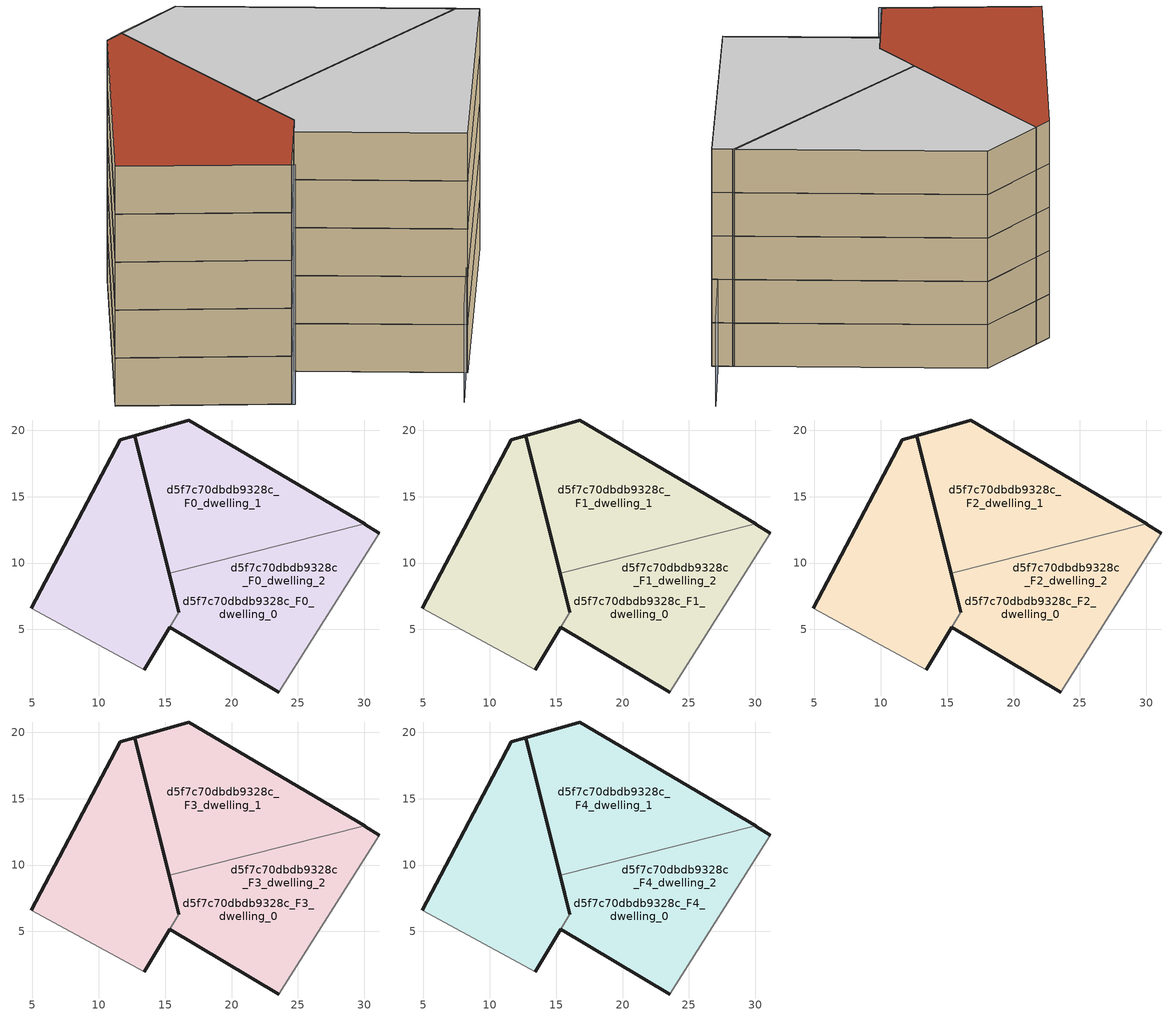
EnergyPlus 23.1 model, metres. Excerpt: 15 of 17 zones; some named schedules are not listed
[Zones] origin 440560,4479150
d5f7c70dbdb9328c_F0_dwelling_0
 floor ground (EU_floor_Construction): 13.42,1.97 16.04,6.31 12.7,19.59 11.62,19.27 4.9,6.59 z0; 23.56,0.29 31.14,12.26 30.04,12.93 30.02,12.95 15.31,9.24 16.04,6.31 15.35,5.16 z0
 wall outside (EU_wall_Construction): 16.04,6.31 15.31,9.24 / 30.02,12.95 30.04,12.93 31.14,12.26 / 23.56,0.29 15.35,5.16 z0:3
 wall adiabatic (EU_wall_Construction): 31.14,12.26 23.56,0.29 z0:3
 wall to d5f7c70dbdb9328c_F0_dwelling_1 (EU_wall_Construction): 15.31,9.24 30.02,12.95 z0:3
 wall to d5f7c70dbdb9328c_F0_dwelling_2 (EU_wall_Construction): 15.35,5.16 16.04,6.31 z0:3
d5f7c70dbdb9328c_F0_dwelling_1
 floor ground (EU_floor_Construction): 30.02,12.95 16.78,20.77 12.7,19.59 15.31,9.24 z0; 13.42,1.97 16.04,6.31 12.7,19.59 11.62,19.27 4.9,6.59 z0
 wall outside (EU_wall_Construction): 15.31,9.24 12.7,19.59 16.78,20.77 30.02,12.95 z0:3
d5f7c70dbdb9328c_F0_dwelling_2
 floor ground (EU_floor_Construction): 13.42,1.97 16.04,6.31 12.7,19.59 11.62,19.27 4.9,6.59 z0; 23.56,0.29 31.14,12.26 30.04,12.93 30.02,12.95 15.31,9.24 16.04,6.31 15.35,5.16 z0; 30.02,12.95 16.78,20.77 12.7,19.59 15.31,9.24 z0
 wall outside (EU_wall_Construction): 15.34,5.15 13.42,1.97 / 4.9,6.59 11.62,19.27 12.7,19.59 16.04,6.31 z0:3; 15.34,5.15,3 15.35,5.16,0 15.34,5.15,0
 wall adiabatic (EU_wall_Construction): 13.42,1.97 4.9,6.59 z0:3
d5f7c70dbdb9328c_F1_dwelling_0
 floor outside (EU_floor_Construction): 23.56,0.29 31.14,12.26 30.04,12.93 30.02,12.95 15.31,9.24 16.04,6.31 15.35,5.16 z3; 13.42,1.97 16.04,6.31 12.7,19.59 11.62,19.27 4.9,6.59 z3
 wall outside (EU_wall_Construction): 16.04,6.31 15.31,9.24 / 30.02,12.95 30.04,12.93 31.14,12.26 / 23.56,0.29 15.35,5.16 z3:6
 wall adiabatic (EU_wall_Construction): 31.14,12.26 23.56,0.29 z3:6
 wall to d5f7c70dbdb9328c_F1_dwelling_1 (EU_wall_Construction): 15.31,9.24 30.02,12.95 z3:6
 wall to d5f7c70dbdb9328c_F1_dwelling_2 (EU_wall_Construction): 15.35,5.16 16.04,6.31 z3:6
d5f7c70dbdb9328c_F1_dwelling_1
 floor to d5f7c70dbdb9328c_F0_dwelling_1 (EU_floor_Construction): 30.02,12.95 16.78,20.77 12.7,19.59 15.31,9.24 z3; 13.42,1.97 16.04,6.31 12.7,19.59 11.62,19.27 4.9,6.59 z3
 wall outside (EU_wall_Construction): 15.31,9.24 12.7,19.59 16.78,20.77 30.02,12.95 z3:6
d5f7c70dbdb9328c_F1_dwelling_2
 floor outside (EU_floor_Construction): 30.02,12.95 16.78,20.77 12.7,19.59 15.31,9.24 z3
 floor to d5f7c70dbdb9328c_F0_dwelling_2 (EU_floor_Construction): 12.7,19.59 16.04,6.31 13.42,1.97 4.9,6.59 11.62,19.27 z3; 23.56,0.29 31.14,12.26 30.04,12.93 30.02,12.95 15.31,9.24 16.04,6.31 15.35,5.16 z3
 wall outside (EU_wall_Construction): 15.34,5.15 13.42,1.97 / 4.9,6.59 11.62,19.27 12.7,19.59 16.04,6.31 z3:6; 15.34,5.15,6 15.35,5.16,3 15.34,5.15,3
 wall adiabatic (EU_wall_Construction): 13.42,1.97 4.9,6.59 z3:6
d5f7c70dbdb9328c_F2_dwelling_0
 floor outside (EU_floor_Construction): 23.56,0.29 31.14,12.26 30.04,12.93 30.02,12.95 15.31,9.24 16.04,6.31 15.35,5.16 z6; 13.42,1.97 16.04,6.31 12.7,19.59 11.62,19.27 4.9,6.59 z6
 wall outside (EU_wall_Construction): 16.04,6.31 15.31,9.24 / 30.02,12.95 30.04,12.93 31.14,12.26 / 23.56,0.29 15.35,5.16 z6:9
 wall adiabatic (EU_wall_Construction): 31.14,12.26 23.56,0.29 z6:9
 wall to d5f7c70dbdb9328c_F2_dwelling_1 (EU_wall_Construction): 15.31,9.24 30.02,12.95 z6:9
 wall to d5f7c70dbdb9328c_F2_dwelling_2 (EU_wall_Construction): 15.35,5.16 16.04,6.31 z6:9
d5f7c70dbdb9328c_F2_dwelling_1
 floor to d5f7c70dbdb9328c_F1_dwelling_1 (EU_floor_Construction): 30.02,12.95 16.78,20.77 12.7,19.59 15.31,9.24 z6; 13.42,1.97 16.04,6.31 12.7,19.59 11.62,19.27 4.9,6.59 z6
 wall outside (EU_wall_Construction): 15.31,9.24 12.7,19.59 16.78,20.77 30.02,12.95 z6:9
d5f7c70dbdb9328c_F2_dwelling_2
 floor outside (EU_floor_Construction): 30.02,12.95 16.78,20.77 12.7,19.59 15.31,9.24 z6
 floor to d5f7c70dbdb9328c_F1_dwelling_2 (EU_floor_Construction): 12.7,19.59 16.04,6.31 13.42,1.97 4.9,6.59 11.62,19.27 z6; 23.56,0.29 31.14,12.26 30.04,12.93 30.02,12.95 15.31,9.24 16.04,6.31 15.35,5.16 z6
 wall outside (EU_wall_Construction): 15.34,5.15 13.42,1.97 / 4.9,6.59 11.62,19.27 12.7,19.59 16.04,6.31 z6:9; 15.34,5.15,9 15.35,5.16,6 15.34,5.15,6
 wall adiabatic (EU_wall_Construction): 13.42,1.97 4.9,6.59 z6:9
d5f7c70dbdb9328c_F3_dwelling_0
 floor outside (EU_floor_Construction): 23.56,0.29 31.14,12.26 30.04,12.93 30.02,12.95 15.31,9.24 16.04,6.31 15.35,5.16 z9; 13.42,1.97 16.04,6.31 12.7,19.59 11.62,19.27 4.9,6.59 z9
 wall outside (EU_wall_Construction): 16.04,6.31 15.31,9.24 / 30.02,12.95 30.04,12.93 31.14,12.26 / 23.56,0.29 15.35,5.16 z9:12
 wall adiabatic (EU_wall_Construction): 31.14,12.26 23.56,0.29 z9:12
 wall to d5f7c70dbdb9328c_F3_dwelling_1 (EU_wall_Construction): 15.31,9.24 30.02,12.95 z9:12
 wall to d5f7c70dbdb9328c_F3_dwelling_2 (EU_wall_Construction): 15.35,5.16 16.04,6.31 z9:12
d5f7c70dbdb9328c_F3_dwelling_1
 floor to d5f7c70dbdb9328c_F2_dwelling_1 (EU_floor_Construction): 30.02,12.95 16.78,20.77 12.7,19.59 15.31,9.24 z9; 13.42,1.97 16.04,6.31 12.7,19.59 11.62,19.27 4.9,6.59 z9
 wall outside (EU_wall_Construction): 15.31,9.24 12.7,19.59 16.78,20.77 30.02,12.95 z9:12
d5f7c70dbdb9328c_F3_dwelling_2
 floor outside (EU_floor_Construction): 30.02,12.95 16.78,20.77 12.7,19.59 15.31,9.24 z9
 floor to d5f7c70dbdb9328c_F2_dwelling_2 (EU_floor_Construction): 12.7,19.59 16.04,6.31 13.42,1.97 4.9,6.59 11.62,19.27 z9; 23.56,0.29 31.14,12.26 30.04,12.93 30.02,12.95 15.31,9.24 16.04,6.31 15.35,5.16 z9
 wall outside (EU_wall_Construction): 15.34,5.15 13.42,1.97 / 4.9,6.59 11.62,19.27 12.7,19.59 16.04,6.31 z9:12; 15.34,5.15,12 15.35,5.16,9 15.34,5.15,9
 wall adiabatic (EU_wall_Construction): 13.42,1.97 4.9,6.59 z9:12
d5f7c70dbdb9328c_F4_dwelling_0
 floor outside (EU_floor_Construction): 23.56,0.29 31.14,12.26 30.04,12.93 30.02,12.95 15.31,9.24 16.04,6.31 15.35,5.16 z12; 13.42,1.97 16.04,6.31 12.7,19.59 11.62,19.27 4.9,6.59 z12
 wall outside (EU_wall_Construction): 16.04,6.31 15.31,9.24 / 30.02,12.95 30.04,12.93 31.14,12.26 / 23.56,0.29 15.35,5.16 z12:15
 wall adiabatic (EU_wall_Construction): 31.14,12.26 23.56,0.29 z12:15
 wall to d5f7c70dbdb9328c_F4_dwelling_1 (EU_wall_Construction): 15.31,9.24 30.02,12.95 z12:15
 wall to d5f7c70dbdb9328c_F4_dwelling_2 (EU_wall_Construction): 15.35,5.16 16.04,6.31 z12:15
 ceiling to d5f7c70dbdb9328c_F5_dwelling_0 (EU_floor_Construction): 31.14,12.26 23.56,0.29 15.35,5.16 16.04,6.31 15.31,9.24 30.02,12.95 30.04,12.93 z15
 roof outside (EU_floor_Construction): 12.7,19.59 16.04,6.31 13.42,1.97 4.9,6.59 11.62,19.27 z15
d5f7c70dbdb9328c_F4_dwelling_1
 floor to d5f7c70dbdb9328c_F3_dwelling_1 (EU_floor_Construction): 30.02,12.95 16.78,20.77 12.7,19.59 15.31,9.24 z12; 13.42,1.97 16.04,6.31 12.7,19.59 11.62,19.27 4.9,6.59 z12
 wall outside (EU_wall_Construction): 15.31,9.24 12.7,19.59 16.78,20.77 30.02,12.95 z12:15
 ceiling to d5f7c70dbdb9328c_F5_dwelling_1 (EU_floor_Construction): 30.02,12.95 15.31,9.24 12.7,19.59 16.78,20.77 z15
 roof outside (EU_floor_Construction): 12.7,19.59 16.04,6.31 13.42,1.97 4.9,6.59 11.62,19.27 z15
d5f7c70dbdb9328c_F4_dwelling_2
 floor outside (EU_floor_Construction): 30.02,12.95 16.78,20.77 12.7,19.59 15.31,9.24 z12
 floor to d5f7c70dbdb9328c_F3_dwelling_2 (EU_floor_Construction): 12.7,19.59 16.04,6.31 13.42,1.97 4.9,6.59 11.62,19.27 z12; 23.56,0.29 31.14,12.26 30.04,12.93 30.02,12.95 15.31,9.24 16.04,6.31 15.35,5.16 z12
 wall outside (EU_wall_Construction): 15.34,5.15 13.42,1.97 / 4.9,6.59 11.62,19.27 12.7,19.59 16.04,6.31 z12:15; 15.34,5.15,15 15.35,5.16,12 15.34,5.15,12
 wall adiabatic (EU_wall_Construction): 13.42,1.97 4.9,6.59 z12:15
 roof outside (EU_roof_Construction): 31.14,12.26 23.56,0.29 15.35,5.16 16.04,6.31 15.31,9.24 30.02,12.95 30.04,12.93 z15; 12.7,19.59 16.04,6.31 13.42,1.97 4.9,6.59 11.62,19.27 z15; 30.02,12.95 15.31,9.24 12.7,19.59 16.78,20.77 z15
shading: 4.9,6.59 13.59,1.89 z0:15; 21.74,-2.52 33.41,16.71 z0:6
[Building]
EU S2 Campaign: North Axis=0; Terrain=City; Solar Distribution=FullExterior
[Site:Location]
Madrid: Latitude=40.5; Longitude=-3.5; Time Zone=1; Elevation=609
[SizingPeriod:WeatherFileDays]
AnnualSizingPeriod: Begin Month=1; Begin Day of Month=1; End Month=12; End Day of Month=31; Day of Week for Start Day=Monday; Use Weather File Daylight Saving Period=No; Use Weather File Rain and Snow Indicators=No
[MATERIAL]
EU_InternalMass_Material: Roughness=MediumRough; Thickness=0.1; Conductivity=1; Density=1800; Specific Heat=900; Thermal Absorptance=0.9; Solar Absorptance=0.7; Visible Absorptance=0.7
[MATERIAL:NOMASS] Roughness=MediumRough; Thermal Absorptance=0.9; Solar Absorptance=0.7; Visible Absorptance=0.7
Name | Thermal Resistance
EU_wall_NoMass | 1.60022
EU_roof_NoMass | 1.57597
EU_floor_NoMass | 0.470652
[CONSTRUCTION]
EU_wall_Construction: EU_wall_NoMass
EU_roof_Construction: EU_roof_NoMass
EU_floor_Construction: EU_floor_NoMass
EU_InternalMass_Construction: EU_InternalMass_Material
[ZONE] Type=1; Multiplier=1; Ceiling Height=autocalculate; Floor Area=autocalculate; Part of Total Floor Area=Yes
Name | Volume
d5f7c70dbdb9328c_F0_dwelling_0; d5f7c70dbdb9328c_F1_dwelling_0; d5f7c70dbdb9328c_F2_dwelling_0; d5f7c70dbdb9328c_F3_dwelling_0; d5f7c70dbdb9328c_F4_dwelling_0 | 628.398
d5f7c70dbdb9328c_F0_dwelling_1; d5f7c70dbdb9328c_F1_dwelling_1; d5f7c70dbdb9328c_F2_dwelling_1; d5f7c70dbdb9328c_F3_dwelling_1; d5f7c70dbdb9328c_F4_dwelling_1 | 625.671
d5f7c70dbdb9328c_F0_dwelling_2; d5f7c70dbdb9328c_F1_dwelling_2; d5f7c70dbdb9328c_F2_dwelling_2; d5f7c70dbdb9328c_F3_dwelling_2; d5f7c70dbdb9328c_F4_dwelling_2 | 942.613
[INTERNALMASS] Construction=EU_InternalMass_Construction
Name | Zone or ZoneList | Surface Area
d5f7c70dbdb9328c_F0_dwelling_0_EU_InternalMass | d5f7c70dbdb9328c_F0_dwelling_0 | 105.647
d5f7c70dbdb9328c_F0_dwelling_1_EU_InternalMass | d5f7c70dbdb9328c_F0_dwelling_1 | 104.736
d5f7c70dbdb9328c_F0_dwelling_2_EU_InternalMass | d5f7c70dbdb9328c_F0_dwelling_2 | 103.814
d5f7c70dbdb9328c_F1_dwelling_0_EU_InternalMass | d5f7c70dbdb9328c_F1_dwelling_0 | 105.647
d5f7c70dbdb9328c_F1_dwelling_1_EU_InternalMass | d5f7c70dbdb9328c_F1_dwelling_1 | 104.736
d5f7c70dbdb9328c_F1_dwelling_2_EU_InternalMass | d5f7c70dbdb9328c_F1_dwelling_2 | 103.814
d5f7c70dbdb9328c_F2_dwelling_0_EU_InternalMass | d5f7c70dbdb9328c_F2_dwelling_0 | 105.647
d5f7c70dbdb9328c_F2_dwelling_1_EU_InternalMass | d5f7c70dbdb9328c_F2_dwelling_1 | 104.736
d5f7c70dbdb9328c_F2_dwelling_2_EU_InternalMass | d5f7c70dbdb9328c_F2_dwelling_2 | 103.814
d5f7c70dbdb9328c_F3_dwelling_0_EU_InternalMass | d5f7c70dbdb9328c_F3_dwelling_0 | 105.647
d5f7c70dbdb9328c_F3_dwelling_1_EU_InternalMass | d5f7c70dbdb9328c_F3_dwelling_1 | 104.736
d5f7c70dbdb9328c_F3_dwelling_2_EU_InternalMass | d5f7c70dbdb9328c_F3_dwelling_2 | 103.814
d5f7c70dbdb9328c_F4_dwelling_0_EU_InternalMass | d5f7c70dbdb9328c_F4_dwelling_0 | 105.647
d5f7c70dbdb9328c_F4_dwelling_1_EU_InternalMass | d5f7c70dbdb9328c_F4_dwelling_1 | 104.736
d5f7c70dbdb9328c_F4_dwelling_2_EU_InternalMass | d5f7c70dbdb9328c_F4_dwelling_2 | 103.814
[OTHEREQUIPMENT] Fuel Type=Electricity; Design Level Calculation Method=Watts/Area; Power per Zone Floor Area=1; Fraction Latent=0; Fraction Radiant=0; Fraction Lost=0; Carbon Dioxide Generation Rate=0; EndUse Subcategory=EU_Step8_InternalGains
Name | Zone or ZoneList or Space or SpaceList | Schedule
EU_Step8_InternalGain_d5f7c70dbdb9328c_F0_dwelling_0_f000 | d5f7c70dbdb9328c_F0_dwelling_0 | EU_Step8_GainSchedule_d5f7c70dbdb9328c_F0_dwelling_0_f000
EU_Step8_InternalGain_d5f7c70dbdb9328c_F0_dwelling_1_f000 | d5f7c70dbdb9328c_F0_dwelling_1 | EU_Step8_GainSchedule_d5f7c70dbdb9328c_F0_dwelling_1_f000
EU_Step8_InternalGain_d5f7c70dbdb9328c_F0_dwelling_2_f000 | d5f7c70dbdb9328c_F0_dwelling_2 | EU_Step8_GainSchedule_d5f7c70dbdb9328c_F0_dwelling_2_f000
EU_Step8_InternalGain_d5f7c70dbdb9328c_F1_dwelling_0_f000 | d5f7c70dbdb9328c_F1_dwelling_0 | EU_Step8_GainSchedule_d5f7c70dbdb9328c_F1_dwelling_0_f000
EU_Step8_InternalGain_d5f7c70dbdb9328c_F1_dwelling_1_f000 | d5f7c70dbdb9328c_F1_dwelling_1 | EU_Step8_GainSchedule_d5f7c70dbdb9328c_F1_dwelling_1_f000
EU_Step8_InternalGain_d5f7c70dbdb9328c_F1_dwelling_2_f000 | d5f7c70dbdb9328c_F1_dwelling_2 | EU_Step8_GainSchedule_d5f7c70dbdb9328c_F1_dwelling_2_f000
EU_Step8_InternalGain_d5f7c70dbdb9328c_F2_dwelling_0_f000 | d5f7c70dbdb9328c_F2_dwelling_0 | EU_Step8_GainSchedule_d5f7c70dbdb9328c_F2_dwelling_0_f000
EU_Step8_InternalGain_d5f7c70dbdb9328c_F2_dwelling_1_f000 | d5f7c70dbdb9328c_F2_dwelling_1 | EU_Step8_GainSchedule_d5f7c70dbdb9328c_F2_dwelling_1_f000
EU_Step8_InternalGain_d5f7c70dbdb9328c_F2_dwelling_2_f000 | d5f7c70dbdb9328c_F2_dwelling_2 | EU_Step8_GainSchedule_d5f7c70dbdb9328c_F2_dwelling_2_f000
EU_Step8_InternalGain_d5f7c70dbdb9328c_F3_dwelling_0_f000 | d5f7c70dbdb9328c_F3_dwelling_0 | EU_Step8_GainSchedule_d5f7c70dbdb9328c_F3_dwelling_0_f000
EU_Step8_InternalGain_d5f7c70dbdb9328c_F3_dwelling_1_f000 | d5f7c70dbdb9328c_F3_dwelling_1 | EU_Step8_GainSchedule_d5f7c70dbdb9328c_F3_dwelling_1_f000
EU_Step8_InternalGain_d5f7c70dbdb9328c_F3_dwelling_2_f000 | d5f7c70dbdb9328c_F3_dwelling_2 | EU_Step8_GainSchedule_d5f7c70dbdb9328c_F3_dwelling_2_f000
EU_Step8_InternalGain_d5f7c70dbdb9328c_F4_dwelling_0_f000 | d5f7c70dbdb9328c_F4_dwelling_0 | EU_Step8_GainSchedule_d5f7c70dbdb9328c_F4_dwelling_0_f000
EU_Step8_InternalGain_d5f7c70dbdb9328c_F4_dwelling_1_f000 | d5f7c70dbdb9328c_F4_dwelling_1 | EU_Step8_GainSchedule_d5f7c70dbdb9328c_F4_dwelling_1_f000
EU_Step8_InternalGain_d5f7c70dbdb9328c_F4_dwelling_2_f000 | d5f7c70dbdb9328c_F4_dwelling_2 | EU_Step8_GainSchedule_d5f7c70dbdb9328c_F4_dwelling_2_f000
[ZONEVENTILATION:DESIGNFLOWRATE] Schedule=EU_AlwaysOn; Design Flow Rate Calculation Method=AirChanges/Hour; Air Changes per Hour=0.480704; Ventilation Type=Natural; Fan Pressure Rise=0; Fan Total Efficiency=1; Constant Term Coefficient=1; Temperature Term Coefficient=0; Velocity Term Coefficient=0; Velocity Squared Term Coefficient=0; Minimum Indoor Temperature=-100; Maximum Indoor Temperature=100; Delta Temperature=-100; Minimum Outdoor Temperature=-100; Maximum Outdoor Temperature=100; Maximum Wind Speed=40
Name | Zone or ZoneList or Space or SpaceList
EU_ConstantAir_d5f7c70dbdb9328c_F0_dwelling_0 | d5f7c70dbdb9328c_F0_dwelling_0
EU_ConstantAir_d5f7c70dbdb9328c_F0_dwelling_1 | d5f7c70dbdb9328c_F0_dwelling_1
EU_ConstantAir_d5f7c70dbdb9328c_F0_dwelling_2 | d5f7c70dbdb9328c_F0_dwelling_2
EU_ConstantAir_d5f7c70dbdb9328c_F1_dwelling_0 | d5f7c70dbdb9328c_F1_dwelling_0
EU_ConstantAir_d5f7c70dbdb9328c_F1_dwelling_1 | d5f7c70dbdb9328c_F1_dwelling_1
EU_ConstantAir_d5f7c70dbdb9328c_F1_dwelling_2 | d5f7c70dbdb9328c_F1_dwelling_2
EU_ConstantAir_d5f7c70dbdb9328c_F2_dwelling_0 | d5f7c70dbdb9328c_F2_dwelling_0
EU_ConstantAir_d5f7c70dbdb9328c_F2_dwelling_1 | d5f7c70dbdb9328c_F2_dwelling_1
EU_ConstantAir_d5f7c70dbdb9328c_F2_dwelling_2 | d5f7c70dbdb9328c_F2_dwelling_2
EU_ConstantAir_d5f7c70dbdb9328c_F3_dwelling_0 | d5f7c70dbdb9328c_F3_dwelling_0
EU_ConstantAir_d5f7c70dbdb9328c_F3_dwelling_1 | d5f7c70dbdb9328c_F3_dwelling_1
EU_ConstantAir_d5f7c70dbdb9328c_F3_dwelling_2 | d5f7c70dbdb9328c_F3_dwelling_2
EU_ConstantAir_d5f7c70dbdb9328c_F4_dwelling_0 | d5f7c70dbdb9328c_F4_dwelling_0
EU_ConstantAir_d5f7c70dbdb9328c_F4_dwelling_1 | d5f7c70dbdb9328c_F4_dwelling_1
EU_ConstantAir_d5f7c70dbdb9328c_F4_dwelling_2 | d5f7c70dbdb9328c_F4_dwelling_2
[HVACTEMPLATE:THERMOSTAT] Constant Heating Setpoint=20; Constant Cooling Setpoint=50
EU_HeatOnly_d5f7c70dbdb9328c_F0_dwelling_0; EU_HeatOnly_d5f7c70dbdb9328c_F0_dwelling_1; EU_HeatOnly_d5f7c70dbdb9328c_F0_dwelling_2; EU_HeatOnly_d5f7c70dbdb9328c_F1_dwelling_0; EU_HeatOnly_d5f7c70dbdb9328c_F1_dwelling_1; EU_HeatOnly_d5f7c70dbdb9328c_F1_dwelling_2; EU_HeatOnly_d5f7c70dbdb9328c_F2_dwelling_0; EU_HeatOnly_d5f7c70dbdb9328c_F2_dwelling_1; EU_HeatOnly_d5f7c70dbdb9328c_F2_dwelling_2; EU_HeatOnly_d5f7c70dbdb9328c_F3_dwelling_0; EU_HeatOnly_d5f7c70dbdb9328c_F3_dwelling_1; EU_HeatOnly_d5f7c70dbdb9328c_F3_dwelling_2; EU_HeatOnly_d5f7c70dbdb9328c_F4_dwelling_0; EU_HeatOnly_d5f7c70dbdb9328c_F4_dwelling_1; EU_HeatOnly_d5f7c70dbdb9328c_F4_dwelling_2; EU_HeatOnly_d5f7c70dbdb9328c_F5_dwelling_0; EU_HeatOnly_d5f7c70dbdb9328c_F5_dwelling_1
[HVACTEMPLATE:ZONE:IDEALLOADSAIRSYSTEM] System Availability Schedule=EU_AlwaysOn; Maximum Heating Supply Air Temperature=50; Minimum Cooling Supply Air Temperature=13; Maximum Heating Supply Air Humidity Ratio=0.0156; Minimum Cooling Supply Air Humidity Ratio=0.0077; Heating Limit=NoLimit; Cooling Limit=NoLimit; Heating Availability Schedule=EU_AlwaysOn; Cooling Availability Schedule=EU_CoolingOff; Dehumidification Control Type=ConstantSensibleHeatRatio; Cooling Sensible Heat Ratio=0.7; Dehumidification Setpoint=60; Humidification Control Type=None; Humidification Setpoint=30; Outdoor Air Method=None; Outdoor Air Flow Rate per Person=0.00944; Outdoor Air Flow Rate per Zone Floor Area=0; Outdoor Air Flow Rate per Zone=0; Demand Controlled Ventilation Type=None; Outdoor Air Economizer Type=NoEconomizer; Heat Recovery Type=None; Sensible Heat Recovery Effectiveness=0.7; Latent Heat Recovery Effectiveness=0.65
Name | Template Thermostat
d5f7c70dbdb9328c_F0_dwelling_0 | EU_HeatOnly_d5f7c70dbdb9328c_F0_dwelling_0
d5f7c70dbdb9328c_F0_dwelling_1 | EU_HeatOnly_d5f7c70dbdb9328c_F0_dwelling_1
d5f7c70dbdb9328c_F0_dwelling_2 | EU_HeatOnly_d5f7c70dbdb9328c_F0_dwelling_2
d5f7c70dbdb9328c_F1_dwelling_0 | EU_HeatOnly_d5f7c70dbdb9328c_F1_dwelling_0
d5f7c70dbdb9328c_F1_dwelling_1 | EU_HeatOnly_d5f7c70dbdb9328c_F1_dwelling_1
d5f7c70dbdb9328c_F1_dwelling_2 | EU_HeatOnly_d5f7c70dbdb9328c_F1_dwelling_2
d5f7c70dbdb9328c_F2_dwelling_0 | EU_HeatOnly_d5f7c70dbdb9328c_F2_dwelling_0
d5f7c70dbdb9328c_F2_dwelling_1 | EU_HeatOnly_d5f7c70dbdb9328c_F2_dwelling_1
d5f7c70dbdb9328c_F2_dwelling_2 | EU_HeatOnly_d5f7c70dbdb9328c_F2_dwelling_2
d5f7c70dbdb9328c_F3_dwelling_0 | EU_HeatOnly_d5f7c70dbdb9328c_F3_dwelling_0
d5f7c70dbdb9328c_F3_dwelling_1 | EU_HeatOnly_d5f7c70dbdb9328c_F3_dwelling_1
